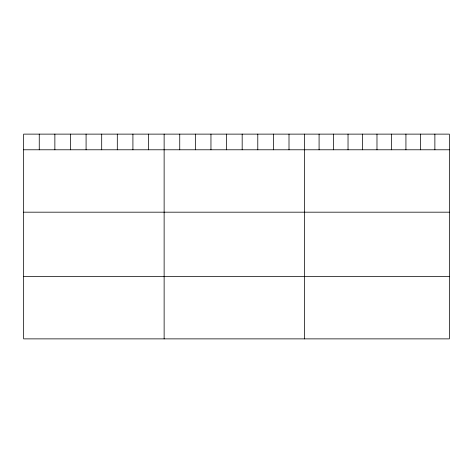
<?xml version="1.0" encoding="UTF-8"?>
<svg xmlns="http://www.w3.org/2000/svg" width="473" height="473" viewBox="0 0 473 473"><rect width="100%" height="100%" fill="white"/><g stroke="black" fill="none" stroke-linecap="round" stroke-linejoin="round"><path stroke-width="0.71" d="M449.35 149.781L449.35 338.875L23.65 338.875L23.65 134.125L449.35 134.125L449.35 149.781L23.65 149.781M23.65 212.182L449.35 212.182M23.65 276.474L449.35 276.474M434.876 134.125L434.876 149.781M420.402 134.125L420.402 149.781M405.929 134.125L405.929 149.781M391.455 134.125L391.455 149.781M376.981 134.125L376.981 149.781M362.507 134.125L362.507 149.781M348.033 134.125L348.033 149.781M333.56 134.125L333.56 149.781M319.086 134.125L319.086 149.781M304.612 134.125L304.612 338.875M289.003 134.125L289.003 149.781M273.394 134.125L273.394 149.781M257.785 134.125L257.785 149.781M242.176 134.125L242.176 149.781M226.567 134.125L226.567 149.781M210.958 134.125L210.958 149.781M195.349 134.125L195.349 149.781M179.74 134.125L179.74 149.781M164.131 134.125L164.131 338.875M148.522 134.125L148.522 149.781M132.913 134.125L132.913 149.781M117.304 134.125L117.304 149.781M101.695 134.125L101.695 149.781M86.086 134.125L86.086 149.781M70.477 134.125L70.477 149.781M54.868 134.125L54.868 149.781M39.259 134.125L39.259 149.781"/></g></svg>
